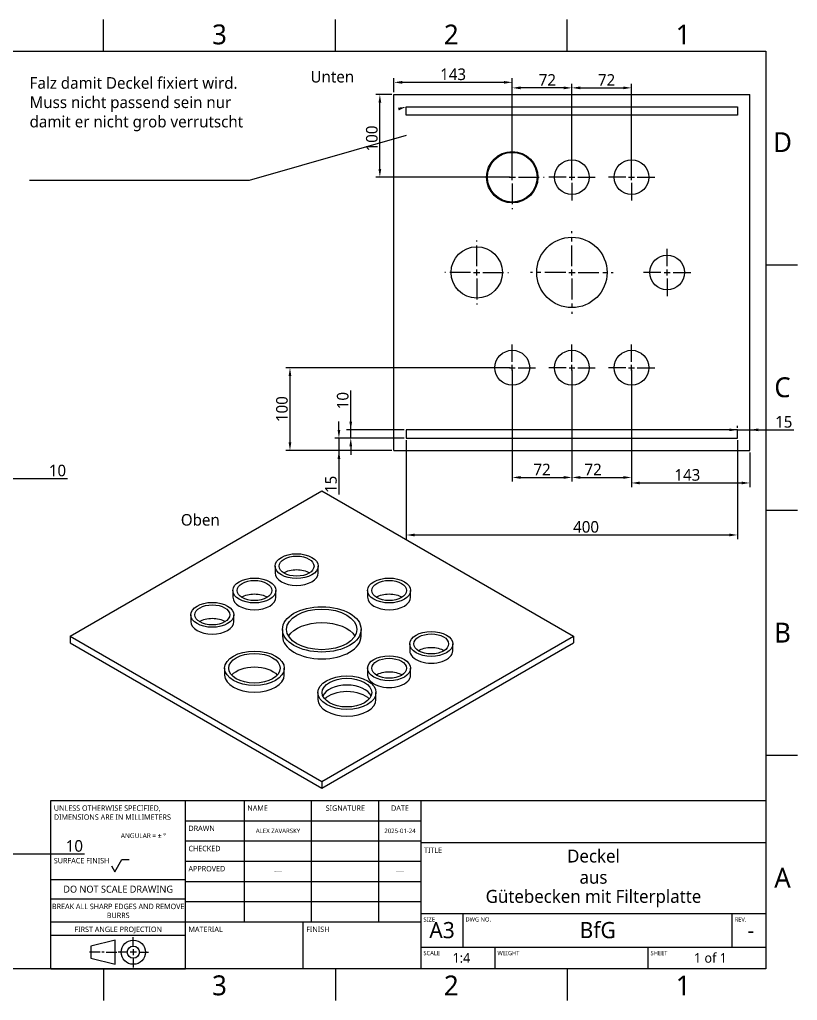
# Model space of a CAD drawing. Extents: x 1 to 420, y 0 to 296.
# Drawn here: x 185.2 to 420, y 0.5 to 296.5 of the extents above; entities that cross this region are included whole.
import ezdxf

# ---------------------------------------------------------------- set-up
doc = ezdxf.new("R2010")
doc.units = 0
doc.header["$LTSCALE"] = 12.7
doc.header["$MEASUREMENT"] = 0
doc.header["$PDMODE"] = 33
doc.header["$PDSIZE"] = 1
doc.linetypes.add('CENTER', pattern=[0.787402, 0.492126, -0.098425, 0.098425, -0.098425])
doc.layers.get('DEFPOINTS').update_dxf_attribs({"linetype": 'CONTINUOUS'})
for name, color, linetype in [('ANNOTATION_TEXT', 7, 'CONTINUOUS'), ('BORDER_FRAME', 7, 'CONTINUOUS'), ('BORDER_ZONES', 7, 'CONTINUOUS'), ('CENTERMARKS', 7, 'CONTINUOUS'), ('TITLE_BLOCK', 7, 'CONTINUOUS'), ('VISIBLE', 7, 'CONTINUOUS')]:
    doc.layers.add(name, color=color, linetype=linetype)
doc.styles.add('ONSHAPE-STANDARD', font='NotoSans-Regular.ttf')
doc.styles.add('ONSHAPE-STANDARD-DIMENSION', font='')
doc.styles.add('ONSHAPE-STANDARD-FIELDS', font='')
doc.styles.add('ONSHAPE-STANDARD-NOTESTYLE', font='Noto Sans', dxfattribs={"height": 3.5})
doc.styles.get('ONSHAPE-STANDARD-DIMENSION').set_extended_font_data('Noto Sans')
doc.styles.get('ONSHAPE-STANDARD-FIELDS').set_extended_font_data('Noto Sans')
doc.dimstyles.new('ONSHAPE-ISO-25$0', dxfattribs={"dimtxt": 3.5, "dimasz": 2.5, "dimexe": 1.25, "dimexo": 0.625, "dimtad": 1, "dimtxsty": 'ONSHAPE-STANDARD-DIMENSION', "dimcen": 2.5, "dimclrd": 7, "dimclre": 7, "dimclrt": 7, "dimadec": 1, "dimazin": 3, "dimtfac": 1, "dimtmove": 0, "dimatfit": 3})

# ---------------------------------------------------------------- blocks, each defined once
blk = doc.blocks.new('*D3')
at = {"layer": 'ANNOTATION_TEXT', "color": 7}
for p, q in [((285.15, 172.69), (285.15, 184.59)), ((285.15, 175.19), (285.15, 177.69)), ((301.29, 172.69), (283.9, 172.69)), ((285.15, 170.19), (285.15, 172.69)), ((301.29, 170.19), (283.9, 170.19)), ((285.15, 167.69), (285.15, 165.19))]:
    blk.add_line(p, q, dxfattribs=at)
for points in [[(284.73, 175.19), (285.56, 175.19), (285.15, 172.69)], [(285.56, 167.69), (284.73, 167.69), (285.15, 170.19)]]:
    blk.add_solid(points, dxfattribs=at)
at = {"layer": 'DEFPOINTS', "color": 0}
for p in [(285.15, 172.69), (285.15, 172.69), (301.92, 172.69), (301.92, 170.19)]:
    blk.add_point(p, dxfattribs=at)
at = {"layer": 'ANNOTATION_TEXT', "color": 7, "insert": (282.73, 181.51), "char_height": 3.5, "attachment_point": 5, "rotation": 90, "style": 'ONSHAPE-STANDARD-DIMENSION'}
blk.add_mtext('10', dxfattribs=at)
blk = doc.blocks.new('*D4')
at = {"layer": 'ANNOTATION_TEXT', "color": 7}
for p, q in [((301.92, 169.57), (301.92, 139.71)), ((401.92, 169.57), (401.92, 139.71)), ((304.42, 140.96), (399.42, 140.96))]:
    blk.add_line(p, q, dxfattribs=at)
for points in [[(304.42, 141.37), (304.42, 140.54), (301.92, 140.96)], [(399.42, 140.54), (399.42, 141.37), (401.92, 140.96)]]:
    blk.add_solid(points, dxfattribs=at)
at = {"layer": 'DEFPOINTS', "color": 0}
for p in [(301.92, 170.19), (401.92, 170.19), (401.92, 140.96), (401.92, 140.96)]:
    blk.add_point(p, dxfattribs=at)
at = {"layer": 'ANNOTATION_TEXT', "color": 7, "insert": (356.19, 143.38), "char_height": 3.5, "attachment_point": 5, "style": 'ONSHAPE-STANDARD-DIMENSION'}
blk.add_mtext('400', dxfattribs=at)
blk = doc.blocks.new('*D5')
at = {"layer": 'ANNOTATION_TEXT', "color": 7}
for p, q in [((399.42, 172.69), (396.92, 172.69)), ((401.92, 173.32), (401.92, 173.94)), ((401.92, 172.69), (405.67, 172.69)), ((405.67, 173.32), (405.67, 173.94)), ((405.67, 172.69), (410.44, 172.69)), ((408.17, 172.69), (410.44, 172.69)), ((410.56, 172.69), (418.95, 172.69)), ((410.56, 172.69), (410.67, 172.69))]:
    blk.add_line(p, q, dxfattribs=at)
for points in [[(399.42, 172.28), (399.42, 173.11), (401.92, 172.69)], [(408.17, 173.11), (408.17, 172.28), (405.67, 172.69)]]:
    blk.add_solid(points, dxfattribs=at)
at = {"layer": 'DEFPOINTS', "color": 0}
for p in [(401.92, 172.69), (405.67, 172.69), (405.67, 172.69), (405.67, 172.69)]:
    blk.add_point(p, dxfattribs=at)
at = {"layer": 'ANNOTATION_TEXT', "color": 7, "insert": (415.89, 175.09), "char_height": 3.5, "attachment_point": 5, "style": 'ONSHAPE-STANDARD-DIMENSION'}
blk.add_mtext('15', dxfattribs=at)
blk = doc.blocks.new('*D6')
at = {"layer": 'ANNOTATION_TEXT', "color": 7}
for p, q in [((281.57, 172.69), (281.57, 175.19)), ((285.09, 170.19), (280.32, 170.19)), ((281.57, 170.19), (281.57, 166.44)), ((301.29, 170.19), (285.21, 170.19)), ((285.09, 166.44), (280.32, 166.44)), ((281.57, 166.44), (281.57, 153.16)), ((297.54, 166.44), (285.21, 166.44)), ((281.57, 163.94), (281.57, 161.44))]:
    blk.add_line(p, q, dxfattribs=at)
for points in [[(281.16, 172.69), (281.99, 172.69), (281.57, 170.19)], [(281.99, 163.94), (281.16, 163.94), (281.57, 166.44)]]:
    blk.add_solid(points, dxfattribs=at)
at = {"layer": 'DEFPOINTS', "color": 0}
for p in [(301.92, 170.19), (281.57, 166.44), (281.57, 166.44), (298.17, 166.44)]:
    blk.add_point(p, dxfattribs=at)
at = {"layer": 'ANNOTATION_TEXT', "color": 7, "insert": (279.17, 156.23), "char_height": 3.5, "attachment_point": 5, "rotation": 90, "style": 'ONSHAPE-STANDARD-DIMENSION'}
blk.add_mtext('15', dxfattribs=at)
blk = doc.blocks.new('*D7')
at = {"layer": 'ANNOTATION_TEXT', "color": 7}
for p, q in [((333.29, 191.44), (265.54, 191.44)), ((266.79, 188.94), (266.79, 168.94)), ((281.51, 166.44), (265.54, 166.44)), ((285.09, 166.44), (281.63, 166.44)), ((297.54, 166.44), (285.21, 166.44))]:
    blk.add_line(p, q, dxfattribs=at)
for points in [[(267.2, 188.94), (266.37, 188.94), (266.79, 191.44)], [(266.37, 168.94), (267.2, 168.94), (266.79, 166.44)]]:
    blk.add_solid(points, dxfattribs=at)
at = {"layer": 'DEFPOINTS', "color": 0}
for p in [(333.92, 191.44), (266.79, 166.44), (266.79, 166.44), (298.17, 166.44)]:
    blk.add_point(p, dxfattribs=at)
at = {"layer": 'ANNOTATION_TEXT', "color": 7, "insert": (264.37, 178.94), "char_height": 3.5, "attachment_point": 5, "rotation": 90, "style": 'ONSHAPE-STANDARD-DIMENSION'}
blk.add_mtext('100', dxfattribs=at)
blk = doc.blocks.new('*D8')
at = {"layer": 'ANNOTATION_TEXT', "color": 7}
for p, q in [((297.54, 273.94), (292.68, 273.94)), ((293.93, 251.44), (293.93, 271.44)), ((333.29, 248.94), (292.68, 248.94))]:
    blk.add_line(p, q, dxfattribs=at)
for points in [[(294.35, 271.44), (293.52, 271.44), (293.93, 273.94)], [(293.52, 251.44), (294.35, 251.44), (293.93, 248.94)]]:
    blk.add_solid(points, dxfattribs=at)
at = {"layer": 'DEFPOINTS', "color": 0}
for p in [(293.93, 273.94), (293.93, 273.94), (298.17, 273.94), (333.92, 248.94)]:
    blk.add_point(p, dxfattribs=at)
at = {"layer": 'ANNOTATION_TEXT', "color": 7, "insert": (291.52, 260.62), "char_height": 3.5, "attachment_point": 5, "rotation": 90, "style": 'ONSHAPE-STANDARD-DIMENSION'}
blk.add_mtext('100', dxfattribs=at)
blk = doc.blocks.new('*D9')
at = {"layer": 'ANNOTATION_TEXT', "color": 7}
for p, q in [((298.17, 274.57), (298.17, 278.82)), ((333.92, 249.57), (333.92, 278.82)), ((331.42, 277.57), (300.67, 277.57))]:
    blk.add_line(p, q, dxfattribs=at)
for points in [[(300.67, 277.98), (300.67, 277.15), (298.17, 277.57)], [(331.42, 277.15), (331.42, 277.98), (333.92, 277.57)]]:
    blk.add_solid(points, dxfattribs=at)
at = {"layer": 'DEFPOINTS', "color": 0}
for p in [(298.17, 277.57), (298.17, 277.57), (298.17, 273.94), (333.92, 248.94)]:
    blk.add_point(p, dxfattribs=at)
at = {"layer": 'ANNOTATION_TEXT', "color": 7, "insert": (316.04, 279.98), "char_height": 3.5, "attachment_point": 5, "style": 'ONSHAPE-STANDARD-DIMENSION'}
blk.add_mtext('143', dxfattribs=at)
blk = doc.blocks.new('*D10')
at = {"layer": 'ANNOTATION_TEXT', "color": 7}
for p, q in [((333.92, 249.57), (333.92, 277.15)), ((349.42, 275.9), (336.42, 275.9)), ((351.92, 249.57), (351.92, 277.15))]:
    blk.add_line(p, q, dxfattribs=at)
for points in [[(336.42, 276.32), (336.42, 275.48), (333.92, 275.9)], [(349.42, 275.48), (349.42, 276.32), (351.92, 275.9)]]:
    blk.add_solid(points, dxfattribs=at)
at = {"layer": 'DEFPOINTS', "color": 0}
for p in [(333.92, 275.9), (333.92, 275.9), (333.92, 248.94), (351.92, 248.94)]:
    blk.add_point(p, dxfattribs=at)
at = {"layer": 'ANNOTATION_TEXT', "color": 7, "insert": (344.51, 278.29), "char_height": 3.5, "attachment_point": 5, "style": 'ONSHAPE-STANDARD-DIMENSION'}
blk.add_mtext('72', dxfattribs=at)
blk = doc.blocks.new('*D11')
at = {"layer": 'ANNOTATION_TEXT', "color": 7}
for p, q in [((351.92, 249.57), (351.92, 277.15)), ((354.42, 275.9), (367.42, 275.9)), ((369.92, 249.57), (369.92, 277.15))]:
    blk.add_line(p, q, dxfattribs=at)
for points in [[(354.42, 276.32), (354.42, 275.48), (351.92, 275.9)], [(367.42, 275.48), (367.42, 276.32), (369.92, 275.9)]]:
    blk.add_solid(points, dxfattribs=at)
at = {"layer": 'DEFPOINTS', "color": 0}
for p in [(369.92, 275.9), (369.92, 275.9), (351.92, 248.94), (369.92, 248.94)]:
    blk.add_point(p, dxfattribs=at)
at = {"layer": 'ANNOTATION_TEXT', "color": 7, "insert": (362.38, 278.29), "char_height": 3.5, "attachment_point": 5, "style": 'ONSHAPE-STANDARD-DIMENSION'}
blk.add_mtext('72', dxfattribs=at)
blk = doc.blocks.new('*D12')
at = {"layer": 'ANNOTATION_TEXT', "color": 7}
for p, q in [((351.92, 190.82), (351.92, 157.07)), ((369.92, 190.82), (369.92, 157.07)), ((354.42, 158.32), (367.42, 158.32))]:
    blk.add_line(p, q, dxfattribs=at)
for points in [[(354.42, 158.74), (354.42, 157.91), (351.92, 158.32)], [(367.42, 157.91), (367.42, 158.74), (369.92, 158.32)]]:
    blk.add_solid(points, dxfattribs=at)
at = {"layer": 'DEFPOINTS', "color": 0}
for p in [(351.92, 191.44), (369.92, 191.44), (369.92, 158.32), (369.92, 158.32)]:
    blk.add_point(p, dxfattribs=at)
at = {"layer": 'ANNOTATION_TEXT', "color": 7, "insert": (358.32, 160.72), "char_height": 3.5, "attachment_point": 5, "style": 'ONSHAPE-STANDARD-DIMENSION'}
blk.add_mtext('72', dxfattribs=at)
blk = doc.blocks.new('*D13')
at = {"layer": 'ANNOTATION_TEXT', "color": 7}
for p, q in [((333.92, 190.82), (333.92, 157.07)), ((351.92, 190.82), (351.92, 157.07)), ((336.42, 158.32), (349.42, 158.32))]:
    blk.add_line(p, q, dxfattribs=at)
for points in [[(336.42, 158.74), (336.42, 157.91), (333.92, 158.32)], [(349.42, 157.91), (349.42, 158.74), (351.92, 158.32)]]:
    blk.add_solid(points, dxfattribs=at)
at = {"layer": 'DEFPOINTS', "color": 0}
for p in [(333.92, 191.44), (351.92, 191.44), (351.92, 158.32), (351.92, 158.32)]:
    blk.add_point(p, dxfattribs=at)
at = {"layer": 'ANNOTATION_TEXT', "color": 7, "insert": (342.91, 160.72), "char_height": 3.5, "attachment_point": 5, "style": 'ONSHAPE-STANDARD-DIMENSION'}
blk.add_mtext('72', dxfattribs=at)
blk = doc.blocks.new('*D14')
at = {"layer": 'ANNOTATION_TEXT', "color": 7}
for p, q in [((369.92, 190.82), (369.92, 155.41)), ((405.67, 165.82), (405.67, 155.41)), ((372.42, 156.66), (401.85, 156.66)), ((401.98, 156.66), (403.17, 156.66))]:
    blk.add_line(p, q, dxfattribs=at)
for points in [[(372.42, 157.07), (372.42, 156.24), (369.92, 156.66)], [(403.17, 156.24), (403.17, 157.07), (405.67, 156.66)]]:
    blk.add_solid(points, dxfattribs=at)
at = {"layer": 'DEFPOINTS', "color": 0}
for p in [(369.92, 191.44), (405.67, 166.44), (405.67, 156.66), (405.67, 156.66)]:
    blk.add_point(p, dxfattribs=at)
at = {"layer": 'ANNOTATION_TEXT', "color": 7, "insert": (386.77, 159.07), "char_height": 3.5, "attachment_point": 5, "style": 'ONSHAPE-STANDARD-DIMENSION'}
blk.add_mtext('143', dxfattribs=at)
blk = doc.blocks.new('*D18')
at = {"layer": 'ANNOTATION_TEXT', "color": 7}
for p, q in [((170.55, 49.85), (170.55, 43.43)), ((173.05, 49.85), (173.05, 43.43)), ((168.05, 44.68), (165.55, 44.68)), ((170.55, 44.68), (173.05, 44.68)), ((173.05, 44.68), (194.54, 44.68)), ((175.55, 44.68), (178.05, 44.68)), ((194.66, 44.68), (204.77, 44.68))]:
    blk.add_line(p, q, dxfattribs=at)
for points in [[(168.05, 44.27), (168.05, 45.1), (170.55, 44.68)], [(175.55, 45.1), (175.55, 44.27), (173.05, 44.68)]]:
    blk.add_solid(points, dxfattribs=at)
at = {"layer": 'DEFPOINTS', "color": 0}
for p in [(170.55, 50.48), (173.05, 50.48), (173.05, 44.68), (173.05, 44.68)]:
    blk.add_point(p, dxfattribs=at)
at = {"layer": 'ANNOTATION_TEXT', "color": 7, "insert": (201.69, 47.1), "char_height": 3.5, "attachment_point": 5, "style": 'ONSHAPE-STANDARD-DIMENSION'}
blk.add_mtext('10', dxfattribs=at)
blk = doc.blocks.new('*D28')
at = {"layer": 'ANNOTATION_TEXT', "color": 7}
for p, q in [((170.49, 157.98), (168.11, 157.98)), ((173.05, 158.6), (173.05, 159.23)), ((175.55, 157.98), (173.05, 157.98)), ((175.55, 138.85), (175.55, 159.23)), ((175.55, 157.98), (199.66, 157.98)), ((178.05, 157.98), (180.55, 157.98))]:
    blk.add_line(p, q, dxfattribs=at)
for points in [[(170.55, 157.56), (170.55, 158.39), (173.05, 157.98)], [(178.05, 158.39), (178.05, 157.56), (175.55, 157.98)]]:
    blk.add_solid(points, dxfattribs=at)
at = {"layer": 'DEFPOINTS', "color": 0}
for p in [(173.05, 157.98), (173.05, 157.98), (173.05, 157.98), (175.55, 138.23)]:
    blk.add_point(p, dxfattribs=at)
at = {"layer": 'ANNOTATION_TEXT', "color": 7, "insert": (196.58, 160.39), "char_height": 3.5, "attachment_point": 5, "style": 'ONSHAPE-STANDARD-DIMENSION'}
blk.add_mtext('10', dxfattribs=at)

msp = doc.modelspace()

# ---------------------------------------------------------------- linework, layer by layer
at = {"layer": 'ANNOTATION_TEXT', "extrusion": (0, 0.1809, -0.983501)}
msp.add_lwpolyline([(-301.9158, 265.9627), (-254.5021, 252.1429), (-188.1731, 252.1429)], dxfattribs=at)
at = {"layer": 'ANNOTATION_TEXT'}
msp.add_solid([(299.3977, 269.906), (301.9158, 270.1944), (299.6274, 269.1049)], dxfattribs=at)
at = {"layer": 'BORDER_FRAME'}
for p, q in [((10.5, 287), (410.5, 287)), ((410.5, 287), (410.5, 10)), ((410.5, 10), (10.5, 10))]:
    msp.add_line(p, q, dxfattribs=at)
at = {"layer": 'BORDER_ZONES'}
for p, q in [((210.5, 287), (210.5, 296.5)), ((280.5, 287), (280.5, 296.5)), ((350.5, 287), (350.5, 296.5)), ((410.5, 222.5), (420, 222.5)), ((410.5, 148.5), (420, 148.5)), ((410.5, 74.5), (420, 74.5)), ((210.5, 10), (210.5, 0.5)), ((280.5, 10), (280.5, 0.5)), ((350.5, 10), (350.5, 0.5))]:
    msp.add_line(p, q, dxfattribs=at)
at = {"layer": 'CENTERMARKS', "linetype": 'CENTER'}
for p, q in [((333.9158, 250.8194), (333.9158, 258.5694)), ((351.9158, 250.6944), (351.9158, 255.9444)), ((369.9158, 250.6944), (369.9158, 255.9444)), ((332.0408, 248.9444), (324.2908, 248.9444)), ((335.7908, 248.9444), (343.5408, 248.9444)), ((350.1658, 248.9444), (344.9158, 248.9444)), ((353.6658, 248.9444), (358.9158, 248.9444)), ((368.1658, 248.9444), (362.9158, 248.9444)), ((371.6658, 248.9444), (376.9158, 248.9444)), ((333.9158, 247.0694), (333.9158, 239.3194)), ((351.9158, 247.1944), (351.9158, 241.9444)), ((369.9158, 247.1944), (369.9158, 241.9444)), ((351.9158, 222.0694), (351.9158, 232.6944)), ((323.1658, 222.0694), (323.1658, 229.8194)), ((380.6658, 222.0694), (380.6658, 227.3194)), ((321.2908, 220.1944), (313.5408, 220.1944)), ((325.0408, 220.1944), (332.7908, 220.1944)), ((350.0408, 220.1944), (339.4158, 220.1944)), ((353.7908, 220.1944), (364.4158, 220.1944)), ((378.7908, 220.1944), (373.5408, 220.1944)), ((382.5408, 220.1944), (387.7908, 220.1944)), ((323.1658, 218.3194), (323.1658, 210.5694)), ((351.9158, 218.3194), (351.9158, 207.6944)), ((380.6658, 218.3194), (380.6658, 213.0694)), ((333.9158, 193.1944), (333.9158, 198.4444)), ((351.9158, 193.1944), (351.9158, 198.4444)), ((369.9158, 193.1944), (369.9158, 198.4444)), ((332.1658, 191.4444), (326.9158, 191.4444)), ((333.9158, 189.6944), (333.9158, 184.4444)), ((335.6658, 191.4444), (340.9158, 191.4444)), ((350.1658, 191.4444), (344.9158, 191.4444)), ((351.9158, 189.6944), (351.9158, 184.4444)), ((353.6658, 191.4444), (358.9158, 191.4444)), ((368.1658, 191.4444), (362.9158, 191.4444)), ((369.9158, 189.6944), (369.9158, 184.4444)), ((371.6658, 191.4444), (376.9158, 191.4444))]:
    msp.add_line(p, q, dxfattribs=at)
at = {"layer": 'CENTERMARKS', "linetype": 'CONTINUOUS'}
for p, q in [((332.9783, 248.9444), (334.8533, 248.9444)), ((333.9158, 248.0069), (333.9158, 249.8819)), ((351.0408, 248.9444), (352.7908, 248.9444)), ((351.9158, 248.0694), (351.9158, 249.8194)), ((369.0408, 248.9444), (370.7908, 248.9444)), ((369.9158, 248.0694), (369.9158, 249.8194)), ((322.2283, 220.1944), (324.1033, 220.1944)), ((323.1658, 219.2569), (323.1658, 221.1319)), ((350.9783, 220.1944), (352.8533, 220.1944)), ((351.9158, 219.2569), (351.9158, 221.1319)), ((379.7283, 220.1944), (381.6033, 220.1944)), ((380.6658, 219.2569), (380.6658, 221.1319)), ((333.0408, 191.4444), (334.7908, 191.4444)), ((333.9158, 190.5694), (333.9158, 192.3194)), ((351.0408, 191.4444), (352.7908, 191.4444)), ((351.9158, 190.5694), (351.9158, 192.3194)), ((369.0408, 191.4444), (370.7908, 191.4444)), ((369.9158, 190.5694), (369.9158, 192.3194))]:
    msp.add_line(p, q, dxfattribs=at)
at = {"layer": 'TITLE_BLOCK'}
for p, q in [((194.6, 10), (194.6, 60.8)), ((194.6, 60.8), (235.24, 60.8)), ((235.24, 10), (235.24, 60.8)), ((235.24, 60.8), (306.36, 60.8)), ((253.02, 24.224), (253.02, 60.8)), ((273.34, 24.224), (273.34, 60.8)), ((293.66, 24.224), (293.66, 60.8)), ((306.36, 10), (306.36, 60.8)), ((306.36, 60.8), (410.5, 60.8)), ((235.24, 54.704), (306.36, 54.704)), ((235.24, 48.608), (306.36, 48.608)), ((306.36, 48.1), (410.5, 48.1)), ((213.904, 39.3298), (216.0376, 43.0253)), ((216.0376, 43.0253), (218.2728, 43.0253)), ((235.24, 42.512), (306.36, 42.512)), ((212.888, 41.0896), (213.904, 39.3298)), ((194.6, 37.0256), (235.24, 37.0256)), ((235.24, 36.416), (306.36, 36.416)), ((194.6, 31.1328), (235.24, 31.1328)), ((235.24, 30.32), (306.36, 30.32)), ((306.36, 26.764), (410.5, 26.764)), ((319.06, 16.604), (319.06, 26.764)), ((400.34, 16.604), (400.34, 26.764)), ((194.6, 24.224), (235.24, 24.224)), ((235.24, 24.224), (306.36, 24.224)), ((270.8, 10), (270.8, 24.224)), ((194.6, 20.16), (235.24, 20.16)), ((214.0056, 18.697), (206.6904, 16.8682)), ((214.0056, 11.3818), (214.0056, 18.697)), ((219.492, 16.8682), (219.492, 19.6114)), ((209.4336, 15.0394), (206.2332, 15.0394)), ((206.6904, 16.8682), (206.6904, 13.2106)), ((210.7138, 15.0394), (209.9822, 15.0394)), ((211.2624, 15.0394), (214.4628, 15.0394)), ((217.6632, 15.0394), (214.92, 15.0394)), ((220.4064, 15.0394), (218.5776, 15.0394)), ((219.492, 15.9538), (219.492, 14.125)), ((221.3208, 15.0394), (224.064, 15.0394)), ((306.36, 16.604), (410.5, 16.604)), ((328.712, 10), (328.712, 16.604)), ((374.94, 10), (374.94, 16.604)), ((206.6904, 13.2106), (214.0056, 11.3818)), ((219.492, 13.2106), (219.492, 10.4674)), ((194.6, 10), (235.24, 10))]:
    msp.add_line(p, q, dxfattribs=at)
for radius in [3.6576, 1.8288]:
    msp.add_circle((219.492, 15.0394), radius, dxfattribs=at)
at = {"layer": 'VISIBLE'}
for p, q in [((298.1658, 166.4444), (298.1658, 273.9444)), ((298.1658, 273.9444), (405.6658, 273.9444)), ((405.6658, 166.4444), (405.6658, 273.9444)), ((301.9158, 270.1944), (401.9158, 270.1944)), ((301.9158, 267.6944), (301.9158, 270.1944)), ((401.9158, 270.1944), (401.9158, 267.6944)), ((401.9158, 267.6944), (301.9158, 267.6944)), ((401.9158, 172.6944), (301.9158, 172.6944)), ((301.9158, 172.6944), (301.9158, 170.1944)), ((401.9158, 170.1944), (401.9158, 172.6944)), ((301.9158, 170.1944), (401.9158, 170.1944)), ((298.1658, 166.4444), (405.6658, 166.4444)), ((200.3842, 110.4281), (276.3981, 154.3148)), ((276.3981, 154.3148), (352.4121, 110.4281)), ((262.2967, 131.555), (262.2967, 129.5137)), ((275.2967, 129.5137), (275.2967, 131.555)), ((249.5688, 124.2065), (249.5688, 122.1652)), ((262.5688, 122.1652), (262.5688, 124.2065)), ((290.2275, 124.2065), (290.2275, 122.1652)), ((303.2275, 122.1652), (303.2275, 124.2065)), ((236.8409, 116.858), (236.8409, 114.8168)), ((249.8409, 114.8168), (249.8409, 116.858)), ((200.3842, 110.4281), (276.3981, 66.5414)), ((200.3842, 110.4281), (200.3842, 108.3869)), ((264.5231, 112.4693), (264.5231, 110.4281)), ((276.3981, 66.5414), (352.4121, 110.4281)), ((288.2731, 110.4281), (288.2731, 112.4693)), ((352.4121, 110.4281), (352.4121, 108.3869)), ((200.3842, 108.3869), (276.3981, 64.5002)), ((276.3981, 64.5002), (352.4121, 108.3869)), ((302.9554, 108.0807), (302.9554, 106.0394)), ((315.9554, 106.0394), (315.9554, 108.0807)), ((247.0688, 100.7322), (247.0688, 98.691)), ((265.0688, 98.691), (265.0688, 100.7322)), ((290.2275, 100.7322), (290.2275, 98.691)), ((303.2275, 98.691), (303.2275, 100.7322)), ((275.2495, 93.3837), (275.2495, 91.3425)), ((292.7495, 91.3425), (292.7495, 93.3837)), ((276.3981, 66.5414), (276.3981, 64.5002))]:
    msp.add_line(p, q, dxfattribs=at)
for centre, radius in [((333.9158, 248.9444), 7.75), ((333.9158, 248.9444), 7.5), ((351.9158, 248.9444), 5.25), ((369.9158, 248.9444), 5.25), ((323.1658, 220.1944), 7.75), ((351.9158, 220.1944), 10.625), ((380.6658, 220.1944), 5.25), ((333.9158, 191.4444), 5.25), ((351.9158, 191.4444), 5.25), ((369.9158, 191.4444), 5.25)]:
    msp.add_circle(centre, radius, dxfattribs=at)
for centre, major_axis in [((268.7967, 131.555), (-6.5, 0)), ((268.7967, 131.555), (-5.25, 0)), ((256.0688, 124.2065), (-6.5, 0)), ((296.7275, 124.2065), (-6.5, 0)), ((256.0688, 124.2065), (-5.25, 0)), ((296.7275, 124.2065), (-5.25, 0)), ((243.3409, 116.858), (-6.5, 0)), ((243.3409, 116.858), (-5.25, 0)), ((276.3981, 112.4693), (-11.875, 0)), ((276.3981, 112.4693), (-10.625, 0)), ((309.4554, 108.0807), (-6.5, 0)), ((309.4554, 108.0807), (-5.25, 0)), ((256.0688, 100.7322), (-9, 0)), ((256.0688, 100.7322), (-7.75, 0)), ((296.7275, 100.7322), (-6.5, 0)), ((296.7275, 100.7322), (-5.25, 0)), ((283.9995, 93.3837), (-8.75, 0)), ((283.9995, 93.3837), (-7.5, 0))]:
    msp.add_ellipse(centre, major_axis=major_axis, ratio=0.57735027, dxfattribs=at)
at = {"layer": 'VISIBLE', "extrusion": (0, 0, -1)}
for centre, major_axis, start_param, end_param in [((268.7967, 127.4725), (5.25, 0), 10.16362364, 11.82752494), ((256.0688, 120.124), (5.25, 0), 10.16362364, 11.82752494), ((296.7275, 120.124), (5.25, 0), 10.16362364, 11.82752494), ((243.3409, 112.7755), (5.25, 0), 10.16362364, 11.82752494), ((276.3981, 108.3869), (10.625, 0), 9.76400272, 12.22714585), ((309.4554, 103.9982), (5.25, 0), 10.16362364, 11.82752494), ((256.0688, 96.6497), (7.75, 0), 9.89849588, 12.0926527), ((296.7275, 96.6497), (5.25, 0), 10.16362364, 11.82752494), ((283.9995, 89.3013), (7.75, 0), 9.93799574, 12.05315283)]:
    msp.add_ellipse(centre, major_axis=major_axis, ratio=0.57735027, start_param=start_param, end_param=end_param, dxfattribs=at)
at = {"layer": 'VISIBLE'}
for centre, major_axis, start_param, end_param in [((268.7967, 129.5137), (-6.5, 0), 0, 3.14159265), ((256.0688, 122.1652), (-6.5, 0), 0, 3.14159265), ((296.7275, 122.1652), (-6.5, 0), 0, 3.14159265), ((243.3409, 114.8168), (-6.5, 0), 0, 3.14159265), ((276.3981, 110.4281), (-11.875, 0), 0, 3.14159265), ((309.4554, 106.0394), (-6.5, 0), 12.56637061, 15.70796327), ((256.0688, 98.691), (-9, 0), 0, 3.14159265), ((296.7275, 98.691), (-6.5, 0), 12.56637061, 15.70796327), ((283.9995, 91.3425), (-7.5, 0), 9.66271909, 12.32842949), ((283.9995, 91.3425), (-8.75, 0), 0, 3.14159265)]:
    msp.add_ellipse(centre, major_axis=major_axis, ratio=0.57735027, start_param=start_param, end_param=end_param, dxfattribs=at)

# ---------------------------------------------------------------- texts
at = {"layer": 'ANNOTATION_TEXT', "char_height": 3.5, "attachment_point": 1, "style": 'ONSHAPE-STANDARD-NOTESTYLE'}
for s, insert, width in [('Falz damit Deckel fixiert wird. Muss nicht passend sein nur damit er nicht grob verrutscht', (188.1731, 279.1407), 65.079019), ('Unten', (272.9826, 281.0246), 63.835617), ('Oben', (233.8329, 147.2801), 63.835617)]:
    msp.add_mtext(s, dxfattribs=dict(at, insert=insert, width=width))
at = {"layer": 'BORDER_ZONES', "char_height": 6, "attachment_point": 5, "style": 'ONSHAPE-STANDARD'}
for s, insert in [('3', (245.5, 292)), ('2', (315.5, 292)), ('1', (385.5, 292)), ('D', (415.5, 259.5)), ('C', (415.5, 185.5)), ('B', (415.5, 111.5)), ('A', (415.5, 37.5)), ('3', (245.5, 5)), ('2', (315.5, 5)), ('1', (385.5, 5))]:
    msp.add_mtext(s, dxfattribs=dict(at, insert=insert))
at = {"layer": 'TITLE_BLOCK'}
for s, insert, char_height, width, attachment_point, style in [('UNLESS OTHERWISE SPECIFIED, DIMENSIONS ARE IN MILLIMETERS', (195.4941, 59.337), 1.6256, 39.8272, 1, 'ONSHAPE-STANDARD'), ('NAME', (253.9141, 59.337), 1.6256, 19.9136, 1, 'ONSHAPE-STANDARD'), ('SIGNATURE', (283.5, 59.337), 1.6256, 19.9136, 2, 'ONSHAPE-STANDARD'), ('DATE', (300.01, 59.337), 1.6256, 12.446, 2, 'ONSHAPE-STANDARD'), ('^JANGULAR = ± °^J', (215.7247, 53.3873), 1.46304, 19.9136, 1, 'ONSHAPE-STANDARD'), ('DRAWN', (236.1341, 53.241), 1.6256, 17.4244, 1, 'ONSHAPE-STANDARD'), ('ALEX ZAVARSKY', (263.18, 51.656), 1.365504, 20.32, 5, 'ONSHAPE-STANDARD-FIELDS'), ('2025-01-24', (300.01, 51.656), 1.3655, 12.7, 5, 'ONSHAPE-STANDARD-FIELDS'), ('CHECKED', (236.1341, 47.145), 1.6256, 17.4244, 1, 'ONSHAPE-STANDARD'), ('TITLE', (307.2541, 46.637), 1.6256, 12.446, 1, 'ONSHAPE-STANDARD'), ('Deckel', (358.43, 44.036), 3.90144, 93.98, 5, 'ONSHAPE-STANDARD-FIELDS'), ('SURFACE FINISH', (195.4941, 43.4874), 1.6256, 19.9136, 1, 'ONSHAPE-STANDARD'), ('APPROVED', (236.1341, 41.049), 1.6256, 17.4244, 1, 'ONSHAPE-STANDARD'), ('----', (263.18, 39.464), 1.3655, 20.32, 5, 'ONSHAPE-STANDARD-FIELDS'), ('----', (300.01, 39.464), 1.3655, 12.7, 5, 'ONSHAPE-STANDARD-FIELDS'), ('aus', (358.43, 37.6352), 3.90144, 93.98, 5, 'ONSHAPE-STANDARD-FIELDS'), ('DO NOT SCALE DRAWING', (214.92, 35.1236), 2.11328, 39.8272, 2, 'ONSHAPE-STANDARD'), ('Gütebecken mit Filterplatte', (358.43, 31.2344), 3.90144, 93.98, 5, 'ONSHAPE-STANDARD-FIELDS'), ('BREAK ALL SHARP EDGES AND REMOVE BURRS', (214.92, 29.6698), 1.6256, 39.8272, 2, 'ONSHAPE-STANDARD'), ('SIZE', (307.0753, 25.5936), 1.30048, 12.446, 1, 'ONSHAPE-STANDARD'), ('A3', (312.71, 21.684), 4.8768, 12.7, 5, 'ONSHAPE-STANDARD-FIELDS'), ('DWG NO.', (319.7753, 25.5936), 1.30048, 79.6544, 1, 'ONSHAPE-STANDARD'), ('BfG', (359.7, 21.684), 4.8768, 81.28, 5, 'ONSHAPE-STANDARD-FIELDS'), ('REV.', (401.0553, 25.5936), 1.30048, 9.9568, 1, 'ONSHAPE-STANDARD'), ('FIRST ANGLE PROJECTION', (214.92, 22.761), 1.6256, 39.8272, 2, 'ONSHAPE-STANDARD'), ('MATERIAL', (236.1341, 22.761), 1.6256, 34.8488, 1, 'ONSHAPE-STANDARD'), ('FINISH', (271.6941, 22.761), 1.6256, 34.8488, 1, 'ONSHAPE-STANDARD'), ('-', (405.928, 21.684), 4.8768, 9.144, 5, 'ONSHAPE-STANDARD-FIELDS'), ('SCALE', (307.0753, 15.4336), 1.30048, 21.90496, 1, 'ONSHAPE-STANDARD'), ('1:4', (318.552, 13.302), 2.92608, 20.32, 5, 'ONSHAPE-STANDARD-FIELDS'), ('WEIGHT', (329.4273, 15.4336), 1.30048, 45.30344, 1, 'ONSHAPE-STANDARD'), ('SHEET', (375.6553, 15.4336), 1.30048, 34.8488, 1, 'ONSHAPE-STANDARD'), ('1 of 1', (393.736, 13.302), 2.92608, 33.528, 5, 'ONSHAPE-STANDARD-FIELDS')]:
    msp.add_mtext(s, dxfattribs=dict(at, insert=insert, char_height=char_height, width=width, attachment_point=attachment_point, style=style))

# ---------------------------------------------------------------- dimensions: what is measured, and where the dimension line sits
at = {"layer": 'ANNOTATION_TEXT'}
for base, p1, p2, picture, middle in [((298.1658, 277.5661), (333.9158, 248.9444), (298.1658, 273.9444), '*D9', (316.0408, 277.5661)), ((333.9158, 275.8994), (351.9158, 248.9444), (333.9158, 248.9444), '*D10', (344.5059, 275.8994)), ((369.9158, 275.8994), (351.9158, 248.9444), (369.9158, 248.9444), '*D11', (362.3803, 275.8994)), ((351.9158, 158.3241), (333.9158, 191.4444), (351.9158, 191.4444), '*D13', (342.913, 158.3241)), ((369.9158, 158.3241), (351.9158, 191.4444), (369.9158, 191.4444), '*D12', (358.3229, 158.3241)), ((405.6658, 156.6574), (369.9158, 191.4444), (405.6658, 166.4444), '*D14', (386.7692, 156.6574)), ((405.6658, 172.6944), (401.9158, 172.6944, 2.5), (405.6658, 172.6944), '*D5', (415.8851, 172.6944)), ((401.9158, 140.9564), (301.9158, 170.1944, 2.5), (401.9158, 170.1944, 2.5), '*D4', (356.1945, 140.9564)), ((173.0506, 157.9755), (175.5506, 138.2255, -2.1875), (173.0506, 157.9755, -2.1875), '*D28', (196.5769, 157.9755)), ((173.0506, 44.6819), (170.5506, 50.4755, -2.1875), (173.0506, 50.4755, -2.1875), '*D18', (201.6918, 44.6819))]:
    dim = msp.add_linear_dim(base=base, p1=p1, p2=p2, dimstyle='ONSHAPE-ISO-25$0', override={"dimlfac": 4, "dimpost": ''}, dxfattribs=at)
    dim.commit()
    dim.dimension.update_dxf_attribs({"geometry": picture, "text_midpoint": middle, "dimtype": 160})
for base, p1, p2, picture, middle in [((293.9348, 273.9444), (333.9158, 248.9444), (298.1658, 273.9444), '*D8', (293.9348, 260.6215)), ((266.7851, 166.4444), (333.9158, 191.4444), (298.1658, 166.4444), '*D7', (266.7851, 178.9444)), ((285.1477, 172.6944), (301.9158, 170.1944, 2.5), (301.9158, 172.6944, 2.5), '*D3', (285.1477, 181.5106)), ((281.5724, 166.4444), (301.9158, 170.1944, 2.5), (298.1658, 166.4444), '*D6', (281.5724, 156.225))]:
    dim = msp.add_linear_dim(base=base, p1=p1, p2=p2, angle=90, dimstyle='ONSHAPE-ISO-25$0', override={"dimlfac": 4, "dimpost": ''}, dxfattribs=at)
    dim.commit()
    dim.dimension.update_dxf_attribs({"geometry": picture, "text_midpoint": middle, "dimtype": 160})

doc.saveas('drawing.dxf')
